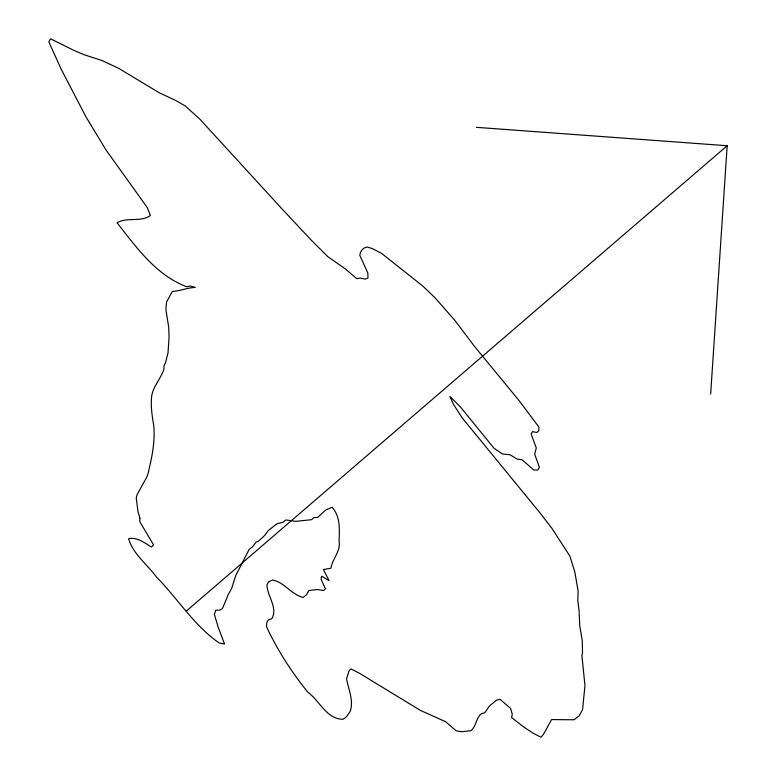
<?xml version="1.0" encoding="UTF-8"?>
<svg xmlns="http://www.w3.org/2000/svg" width="776" height="776" viewBox="0 0 776 776"><rect width="100%" height="100%" fill="white"/><g stroke="black" fill="none" stroke-linecap="round" stroke-linejoin="round"><path stroke-width="1.16" d="M710.661 394.043L727.17 145.733L476.445 127.342M186.337 611.052L727.17 145.733M139.884 518.135L139.855 521.763L153.58 544.936L151.427 547.061C144.569 542.851 137.148 536.934 128.593 538.67C132.861 553.909 147.333 564.511 156.5 577.082C177.762 598.606 194.087 625.601 219.239 643.032L224.555 644.051L218.153 627.163L214.389 614.408L215.718 610.208L219.676 610.14L222.421 608.694L228.183 594.668L231.665 588.344L235.807 575.452L249.193 549.301L252.569 546.74L256.031 542.22L258.709 540.92L264.616 535.527L268.389 530.445L276.964 523.752L282.61 522.403L285.898 519.978L295.937 521.346L311.554 519.687L313.63 517.699L317.733 517.35L325.629 510.104L332.128 507.213C340.567 516.874 339.432 529.213 339.073 540.959C340.994 551.261 332.38 558.613 330.915 568.265L323.379 569.506L329.063 580.555L321.633 576.219L321.002 579.158L325.483 588.829L323.573 590.546L317.258 589.537L308.877 590.517L306.559 594.736L303.115 597.433C291.398 594.552 284.375 582.204 272.522 579.982L268.467 582L266.925 584.813C267.225 596.113 278.07 607.744 271.881 618.588L268.06 620.189L266.828 622.439L266.488 626.62C277.362 650.055 291.611 672.162 307.849 692.25C319.663 700.718 326.638 719.362 342.992 719.245L346.057 717.228L350.141 711.592C354.001 700.728 348.511 689.621 346.542 678.913L349.045 670.784L351.043 668.941L359.453 673.258L420.388 710.399L445.56 721.68L456.201 730.827L461.594 731.71L470.964 730.72C476.425 726.258 475.872 718.198 481.314 713.678L484.748 712.795L489.53 705.879L496.572 700.185L500.006 699.292L510.657 708.449L512.276 714.415L511.568 717.49L523.208 726.627L533.277 733.291L540.93 737.2L543.384 734.503L551.581 719.595L574.027 719.769L579.08 715.928L582.563 709.594L584.978 685.586L581.893 655.545L582.524 652.606L582.252 640.627L579.721 625.631L579.09 610.731L577.81 600.575L578.11 591.089L574.851 572.058L569.894 556.12L551.882 528.281L540.435 513.431L462.428 418.196L453.417 404.267L449.905 396.39L460.624 407.216L493.972 448.169L502.528 454.018L509.968 454.717L517.311 459.198L521.957 459.683L533.888 470.062L537.846 470.004L539.398 467.191L534.712 454.3L536.284 447.868L531.153 434.017L532.472 431.631L536.885 432.533L538.874 430.68L538.903 427.062L519.115 400.639L474.466 346.358L454.6 320.09L434.715 297.441L422.483 285.801L381.52 253.335L372.354 248.611L367.349 247.03C363.003 247.447 360.161 251.211 359.821 255.372L367.805 272.929L367.989 277.944L365.389 279.108L360.074 278.08L356.805 278.7L345.465 269L327.763 256.613L311.933 240.861L282.9 209.869L199.597 118.903L185.183 105.905L175.483 100.356L159.109 92.693L118.612 68.298L102.238 60.635L83.953 54.669L73.642 50.256L50.537 38.8L48.83 41.894L61.226 69.268L86 116.924L106.031 150.02L147.081 207.289L150.437 215.456C140.747 222.489 127.342 216.844 117.04 222.712C136.479 247.447 156.112 275.257 186.725 286.742L190.081 285.985L195.164 287.43C187.482 287.624 180.197 291.01 172.369 291.436L166.568 301.98L166.074 306.452L165.967 310.216L168.644 326.754L169.09 336.648L168.033 352.818L165.511 362.761L164.046 365.428L163.94 369.192C160.593 379.474 151.572 387.884 151.417 399.087C150.913 407.895 152.193 416.596 153.706 425.238C155.21 440.254 152.387 455.027 148.982 469.49A710.719 116.972 49.3 0 1 145.083 480.15L136.964 494.913L136.256 497.998L137.895 511.064L139.884 518.135"/></g></svg>
